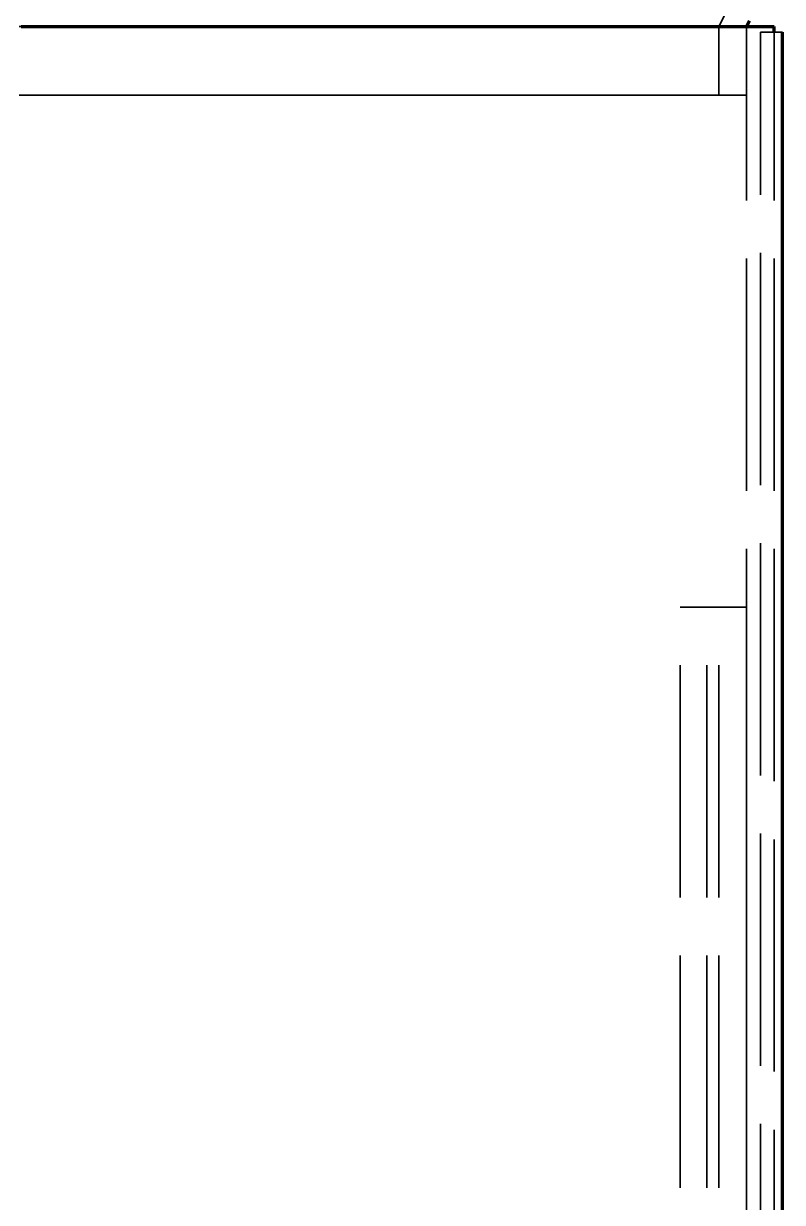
# Model space of a CAD drawing. Header units: millimetres. Extents: x 0 to 2382, y 0 to 420.
# Drawn here: x 295.98 to 309.05, y 277.25 to 297.55 of the extents above; entities that cross this region are included whole.
import ezdxf

# ---------------------------------------------------------------- set-up
doc = ezdxf.new("R2010")
doc.units = ezdxf.units.MM
doc.linetypes.add('IRAM-E-TRAZOS', pattern=[5, 4, -1])
doc.layers.add('01-VISIBLE', color=7, linetype='CONTINUOUS', lineweight=70)
doc.layers.add('02-OCULTA', color=4, linetype='IRAM-E-TRAZOS', lineweight=35)

msp = doc.modelspace()

# ---------------------------------------------------------------- linework, layer by layer
at = {"layer": '01-VISIBLE'}
for p, q in [((308.437, 297.5), (308.485, 297.595)), ((308.912, 297.4), (308.912, 297.5)), ((309.055, 251.158), (309.055, 297.4))]:
    msp.add_line(p, q, dxfattribs=at)
msp.add_lwpolyline([(295.941, 297.5), (295.991, 297.5), (296.041, 297.5), (296.091, 297.5), (296.141, 297.5), (296.192, 297.5), (296.242, 297.5), (296.292, 297.5), (296.342, 297.5), (296.392, 297.5), (296.442, 297.5), (296.492, 297.5), (296.542, 297.5), (296.592, 297.5), (296.642, 297.5), (296.692, 297.5), (296.742, 297.5), (296.793, 297.5), (296.843, 297.5), (296.893, 297.5), (296.943, 297.5), (296.993, 297.5), (297.043, 297.5), (297.093, 297.5), (297.143, 297.5), (297.193, 297.5), (297.243, 297.5), (297.293, 297.5), (297.343, 297.5), (297.394, 297.5), (297.444, 297.5), (297.494, 297.5), (297.544, 297.5), (297.594, 297.5), (297.644, 297.5), (297.694, 297.5), (297.744, 297.5), (297.794, 297.5), (297.844, 297.5), (297.894, 297.5), (297.944, 297.5), (297.995, 297.5), (298.045, 297.5), (298.095, 297.5), (298.145, 297.5), (298.195, 297.5), (298.245, 297.5), (298.295, 297.5), (298.345, 297.5), (298.395, 297.5), (298.445, 297.5), (298.495, 297.5), (298.545, 297.5), (298.596, 297.5), (298.646, 297.5), (298.696, 297.5), (298.746, 297.5), (298.796, 297.5), (298.846, 297.5), (298.896, 297.5), (298.946, 297.5), (298.996, 297.5), (299.046, 297.5), (299.096, 297.5), (299.146, 297.5), (299.197, 297.5), (299.247, 297.5), (299.297, 297.5), (299.347, 297.5), (299.397, 297.5), (299.447, 297.5), (299.497, 297.5), (299.547, 297.5), (299.597, 297.5), (299.647, 297.5), (299.697, 297.5), (299.747, 297.5), (299.797, 297.5), (299.848, 297.5), (299.898, 297.5), (299.948, 297.5), (299.998, 297.5), (300.048, 297.5), (300.098, 297.5), (300.148, 297.5), (300.198, 297.5), (300.248, 297.5), (300.298, 297.5), (300.348, 297.5), (300.398, 297.5), (300.449, 297.5), (300.499, 297.5), (300.549, 297.5), (300.599, 297.5), (300.649, 297.5), (300.699, 297.5), (300.749, 297.5), (300.799, 297.5), (300.849, 297.5), (300.899, 297.5), (300.949, 297.5), (300.999, 297.5), (301.05, 297.5), (301.1, 297.5), (301.15, 297.5), (301.2, 297.5), (301.25, 297.5), (301.3, 297.5), (301.35, 297.5), (301.4, 297.5), (301.45, 297.5), (301.5, 297.5), (301.55, 297.5), (301.6, 297.5), (301.651, 297.5), (301.701, 297.5), (301.751, 297.5), (301.801, 297.5), (301.851, 297.5), (301.901, 297.5), (301.951, 297.5), (302.001, 297.5), (302.051, 297.5), (302.101, 297.5), (302.151, 297.5), (302.201, 297.5), (302.252, 297.5), (302.302, 297.5), (302.352, 297.5), (302.402, 297.5), (302.452, 297.5), (302.502, 297.5), (302.552, 297.5), (302.602, 297.5), (302.652, 297.5), (302.702, 297.5), (302.752, 297.5), (302.802, 297.5), (302.853, 297.5), (302.903, 297.5), (302.953, 297.5), (303.003, 297.5), (303.053, 297.5), (303.103, 297.5), (303.153, 297.5), (303.203, 297.5), (303.253, 297.5), (303.303, 297.5), (303.353, 297.5), (303.403, 297.5), (303.454, 297.5), (303.504, 297.5), (303.554, 297.5), (303.604, 297.5), (303.654, 297.5), (303.704, 297.5), (303.754, 297.5), (303.804, 297.5), (303.854, 297.5), (303.904, 297.5), (303.954, 297.5), (304.004, 297.5), (304.055, 297.5), (304.105, 297.5), (304.155, 297.5), (304.205, 297.5), (304.255, 297.5), (304.305, 297.5), (304.355, 297.5), (304.405, 297.5), (304.455, 297.5), (304.505, 297.5), (304.555, 297.5), (304.605, 297.5), (304.655, 297.5), (304.706, 297.5), (304.756, 297.5), (304.806, 297.5), (304.856, 297.5), (304.906, 297.5), (304.956, 297.5), (305.006, 297.5), (305.056, 297.5), (305.106, 297.5), (305.156, 297.5), (305.206, 297.5), (305.256, 297.5), (305.307, 297.5), (305.357, 297.5), (305.407, 297.5), (305.457, 297.5), (305.507, 297.5), (305.557, 297.5), (305.607, 297.5), (305.657, 297.5), (305.707, 297.5), (305.757, 297.5), (305.807, 297.5), (305.857, 297.5), (305.908, 297.5), (305.958, 297.5), (306.008, 297.5), (306.058, 297.5), (306.108, 297.5), (306.158, 297.5), (306.208, 297.5), (306.258, 297.5), (306.308, 297.5), (306.358, 297.5), (306.408, 297.5), (306.458, 297.5), (306.509, 297.5), (306.559, 297.5), (306.609, 297.5), (306.659, 297.5), (306.709, 297.5), (306.759, 297.5), (306.809, 297.5), (306.859, 297.5), (306.909, 297.5), (306.959, 297.5), (307.009, 297.5), (307.059, 297.5), (307.11, 297.5), (307.16, 297.5), (307.21, 297.5), (307.26, 297.5), (307.31, 297.5), (307.36, 297.5), (307.41, 297.5), (307.46, 297.5), (307.51, 297.5), (307.56, 297.5), (307.61, 297.5), (307.66, 297.5), (307.711, 297.5), (307.761, 297.5), (307.811, 297.5), (307.861, 297.5), (307.911, 297.5), (307.961, 297.5), (308.011, 297.5), (308.061, 297.5), (308.111, 297.5), (308.161, 297.5), (308.211, 297.5), (308.261, 297.5), (308.312, 297.5), (308.362, 297.5), (308.412, 297.5), (308.462, 297.5), (308.512, 297.5), (308.562, 297.5), (308.612, 297.5), (308.662, 297.5), (308.712, 297.5), (308.762, 297.5), (308.812, 297.5), (308.862, 297.5), (308.912, 297.5)], dxfattribs=at)
at = {"layer": '02-OCULTA'}
for p, q in [((307.962, 297.5), (308.437, 298.45)), ((307.962, 297.5), (307.962, 296.312)), ((308.437, 229.5), (308.437, 297.5)), ((308.437, 296.312), (308.437, 297.5)), ((309.055, 297.4), (308.675, 297.4)), ((308.675, 229.6), (308.675, 297.4)), ((309.055, 297.4), (308.675, 297.4)), ((308.675, 229.6), (308.675, 297.4)), ((308.912, 229.5), (308.912, 297.4)), ((309.055, 229.6), (309.055, 297.4)), ((307.293, 287.5), (307.751, 287.5)), ((307.293, 287.5), (307.751, 287.5)), ((307.293, 267.5), (307.293, 287.5)), ((307.293, 267.5), (307.293, 287.5)), ((307.751, 267.5), (307.751, 287.5)), ((307.751, 267.5), (307.751, 287.5)), ((307.962, 267.5), (307.962, 287.5)), ((308.437, 267.5), (308.437, 287.5))]:
    msp.add_line(p, q, dxfattribs=at)
for points in [[(295.905, 297.5), (295.998, 297.5), (296.09, 297.5), (296.183, 297.5), (296.276, 297.5), (296.369, 297.5), (296.461, 297.5), (296.554, 297.5), (296.647, 297.5), (296.74, 297.5), (296.832, 297.5), (296.925, 297.5), (297.018, 297.5), (297.111, 297.5), (297.203, 297.5), (297.296, 297.5), (297.389, 297.5), (297.482, 297.5), (297.574, 297.5), (297.667, 297.5), (297.76, 297.5), (297.853, 297.5), (297.945, 297.5), (298.038, 297.5), (298.131, 297.5), (298.224, 297.5), (298.316, 297.5), (298.409, 297.5), (298.502, 297.5), (298.595, 297.5), (298.687, 297.5), (298.78, 297.5), (298.873, 297.5), (298.966, 297.5), (299.058, 297.5), (299.151, 297.5), (299.244, 297.5), (299.337, 297.5), (299.429, 297.5), (299.522, 297.5), (299.615, 297.5), (299.708, 297.5), (299.8, 297.5), (299.893, 297.5), (299.986, 297.5), (300.079, 297.5), (300.171, 297.5), (300.264, 297.5), (300.357, 297.5), (300.45, 297.5), (300.542, 297.5), (300.635, 297.5), (300.728, 297.5), (300.821, 297.5), (300.913, 297.5), (301.006, 297.5), (301.099, 297.5), (301.192, 297.5), (301.284, 297.5), (301.377, 297.5), (301.47, 297.5), (301.563, 297.5), (301.655, 297.5), (301.748, 297.5), (301.841, 297.5), (301.934, 297.5), (302.026, 297.5), (302.119, 297.5), (302.212, 297.5), (302.305, 297.5), (302.397, 297.5), (302.49, 297.5), (302.583, 297.5), (302.676, 297.5), (302.768, 297.5), (302.861, 297.5), (302.954, 297.5), (303.047, 297.5), (303.139, 297.5), (303.232, 297.5), (303.325, 297.5), (303.418, 297.5), (303.51, 297.5), (303.603, 297.5), (303.696, 297.5), (303.789, 297.5), (303.881, 297.5), (303.974, 297.5), (304.067, 297.5), (304.16, 297.5), (304.252, 297.5), (304.345, 297.5), (304.438, 297.5), (304.531, 297.5), (304.623, 297.5), (304.716, 297.5), (304.809, 297.5), (304.902, 297.5), (304.994, 297.5), (305.087, 297.5), (305.18, 297.5), (305.273, 297.5), (305.365, 297.5), (305.458, 297.5), (305.551, 297.5), (305.644, 297.5), (305.736, 297.5), (305.829, 297.5), (305.922, 297.5), (306.015, 297.5), (306.107, 297.5), (306.2, 297.5), (306.293, 297.5), (306.386, 297.5), (306.478, 297.5), (306.571, 297.5), (306.664, 297.5), (306.757, 297.5), (306.849, 297.5), (306.942, 297.5), (307.035, 297.5), (307.128, 297.5), (307.22, 297.5), (307.313, 297.5), (307.406, 297.5), (307.499, 297.5), (307.591, 297.5), (307.684, 297.5), (307.777, 297.5), (307.87, 297.5), (307.962, 297.5)], [(308.912, 297.5), (308.862, 297.5), (308.812, 297.5), (308.762, 297.5), (308.712, 297.5), (308.662, 297.5), (308.612, 297.5), (308.562, 297.5), (308.512, 297.5), (308.462, 297.5), (308.412, 297.5), (308.362, 297.5), (308.312, 297.5), (308.262, 297.5), (308.212, 297.5), (308.162, 297.5), (308.112, 297.5), (308.062, 297.5), (308.012, 297.5), (307.962, 297.5), (307.912, 297.5), (307.862, 297.5), (307.812, 297.5), (307.762, 297.5), (307.712, 297.5), (307.662, 297.5), (307.612, 297.5), (307.562, 297.5), (307.512, 297.5), (307.462, 297.5), (307.412, 297.5), (307.362, 297.5), (307.312, 297.5), (307.262, 297.5), (307.212, 297.5), (307.162, 297.5), (307.112, 297.5), (307.062, 297.5), (307.012, 297.5), (306.962, 297.5), (306.912, 297.5), (306.862, 297.5), (306.812, 297.5), (306.762, 297.5), (306.712, 297.5), (306.662, 297.5), (306.612, 297.5), (306.562, 297.5), (306.512, 297.5), (306.462, 297.5), (306.412, 297.5), (306.362, 297.5), (306.312, 297.5), (306.262, 297.5), (306.212, 297.5), (306.162, 297.5), (306.112, 297.5), (306.062, 297.5), (306.012, 297.5), (305.962, 297.5), (305.912, 297.5), (305.862, 297.5), (305.812, 297.5), (305.762, 297.5), (305.712, 297.5), (305.662, 297.5), (305.612, 297.5), (305.562, 297.5), (305.512, 297.5), (305.462, 297.5), (305.412, 297.5), (305.362, 297.5), (305.312, 297.5), (305.262, 297.5), (305.212, 297.5), (305.162, 297.5), (305.112, 297.5), (305.062, 297.5), (305.012, 297.5), (304.962, 297.5), (304.912, 297.5), (304.862, 297.5), (304.812, 297.5), (304.762, 297.5), (304.712, 297.5), (304.662, 297.5), (304.612, 297.5), (304.562, 297.5), (304.512, 297.5), (304.462, 297.5), (304.412, 297.5), (304.362, 297.5), (304.312, 297.5), (304.262, 297.5), (304.212, 297.5), (304.162, 297.5), (304.112, 297.5), (304.062, 297.5), (304.012, 297.5), (303.962, 297.5), (303.912, 297.5), (303.862, 297.5), (303.812, 297.5), (303.762, 297.5), (303.712, 297.5), (303.662, 297.5), (303.612, 297.5), (303.562, 297.5), (303.512, 297.5), (303.462, 297.5), (303.412, 297.5), (303.362, 297.5), (303.312, 297.5), (303.262, 297.5), (303.212, 297.5), (303.162, 297.5), (303.112, 297.5), (303.062, 297.5), (303.012, 297.5), (302.962, 297.5), (302.912, 297.5), (302.862, 297.5), (302.812, 297.5), (302.762, 297.5), (302.712, 297.5), (302.662, 297.5), (302.612, 297.5), (302.562, 297.5), (302.512, 297.5), (302.462, 297.5), (302.412, 297.5), (302.362, 297.5), (302.312, 297.5), (302.262, 297.5), (302.212, 297.5), (302.162, 297.5), (302.112, 297.5), (302.062, 297.5), (302.012, 297.5), (301.962, 297.5), (301.912, 297.5), (301.862, 297.5), (301.812, 297.5), (301.762, 297.5), (301.712, 297.5), (301.662, 297.5), (301.612, 297.5), (301.562, 297.5), (301.512, 297.5), (301.462, 297.5), (301.412, 297.5), (301.362, 297.5), (301.312, 297.5), (301.262, 297.5), (301.212, 297.5), (301.162, 297.5), (301.112, 297.5), (301.062, 297.5), (301.012, 297.5), (300.962, 297.5), (300.912, 297.5), (300.862, 297.5), (300.812, 297.5), (300.762, 297.5), (300.712, 297.5), (300.662, 297.5), (300.612, 297.5), (300.562, 297.5), (300.512, 297.5), (300.462, 297.5), (300.412, 297.5), (300.362, 297.5), (300.312, 297.5), (300.262, 297.5), (300.212, 297.5), (300.162, 297.5), (300.112, 297.5), (300.062, 297.5), (300.012, 297.5), (299.962, 297.5), (299.912, 297.5), (299.862, 297.5), (299.812, 297.5), (299.762, 297.5), (299.712, 297.5), (299.662, 297.5), (299.612, 297.5), (299.562, 297.5), (299.512, 297.5), (299.462, 297.5), (299.412, 297.5), (299.362, 297.5), (299.312, 297.5), (299.262, 297.5), (299.212, 297.5), (299.162, 297.5), (299.112, 297.5), (299.062, 297.5), (299.012, 297.5), (298.962, 297.5), (298.912, 297.5), (298.862, 297.5), (298.812, 297.5), (298.762, 297.5), (298.712, 297.5), (298.662, 297.5), (298.612, 297.5), (298.562, 297.5), (298.512, 297.5), (298.462, 297.5), (298.412, 297.5), (298.362, 297.5), (298.312, 297.5), (298.262, 297.5), (298.212, 297.5), (298.162, 297.5), (298.112, 297.5), (298.062, 297.5), (298.012, 297.5), (297.962, 297.5), (297.912, 297.5), (297.862, 297.5), (297.812, 297.5), (297.762, 297.5), (297.712, 297.5), (297.662, 297.5), (297.612, 297.5), (297.562, 297.5), (297.512, 297.5), (297.462, 297.5), (297.412, 297.5), (297.362, 297.5), (297.312, 297.5), (297.262, 297.5), (297.212, 297.5), (297.162, 297.5), (297.112, 297.5), (297.062, 297.5), (297.012, 297.5), (296.962, 297.5), (296.912, 297.5), (296.862, 297.5), (296.812, 297.5), (296.762, 297.5), (296.712, 297.5), (296.662, 297.5), (296.612, 297.5), (296.562, 297.5), (296.512, 297.5), (296.462, 297.5), (296.412, 297.5), (296.362, 297.5), (296.312, 297.5), (296.262, 297.5), (296.212, 297.5), (296.162, 297.5), (296.112, 297.5), (296.062, 297.5), (296.012, 297.5), (295.962, 297.5)], [(307.962, 297.5), (307.912, 297.5), (307.862, 297.5), (307.812, 297.5), (307.762, 297.5), (307.712, 297.5), (307.662, 297.5), (307.612, 297.5), (307.562, 297.5), (307.512, 297.5), (307.462, 297.5), (307.412, 297.5), (307.362, 297.5), (307.312, 297.5), (307.262, 297.5), (307.212, 297.5), (307.162, 297.5), (307.112, 297.5), (307.062, 297.5), (307.012, 297.5), (306.962, 297.5), (306.912, 297.5), (306.862, 297.5), (306.812, 297.5), (306.762, 297.5), (306.712, 297.5), (306.662, 297.5), (306.612, 297.5), (306.562, 297.5), (306.512, 297.5), (306.462, 297.5), (306.412, 297.5), (306.362, 297.5), (306.312, 297.5), (306.262, 297.5), (306.212, 297.5), (306.162, 297.5), (306.112, 297.5), (306.062, 297.5), (306.012, 297.5), (305.962, 297.5), (305.912, 297.5), (305.862, 297.5), (305.812, 297.5), (305.762, 297.5), (305.712, 297.5), (305.662, 297.5), (305.612, 297.5), (305.562, 297.5), (305.512, 297.5), (305.462, 297.5), (305.412, 297.5), (305.362, 297.5), (305.312, 297.5), (305.262, 297.5), (305.212, 297.5), (305.162, 297.5), (305.112, 297.5), (305.062, 297.5), (305.012, 297.5), (304.962, 297.5), (304.912, 297.5), (304.862, 297.5), (304.812, 297.5), (304.762, 297.5), (304.712, 297.5), (304.662, 297.5), (304.612, 297.5), (304.562, 297.5), (304.512, 297.5), (304.462, 297.5), (304.412, 297.5), (304.362, 297.5), (304.312, 297.5), (304.262, 297.5), (304.212, 297.5), (304.162, 297.5), (304.112, 297.5), (304.062, 297.5), (304.012, 297.5), (303.962, 297.5), (303.912, 297.5), (303.862, 297.5), (303.812, 297.5), (303.762, 297.5), (303.712, 297.5), (303.662, 297.5), (303.612, 297.5), (303.562, 297.5), (303.512, 297.5), (303.462, 297.5), (303.412, 297.5), (303.362, 297.5), (303.312, 297.5), (303.262, 297.5), (303.212, 297.5), (303.162, 297.5), (303.112, 297.5), (303.062, 297.5), (303.012, 297.5), (302.962, 297.5), (302.912, 297.5), (302.862, 297.5), (302.812, 297.5), (302.762, 297.5), (302.712, 297.5), (302.662, 297.5), (302.612, 297.5), (302.562, 297.5), (302.512, 297.5), (302.462, 297.5), (302.412, 297.5), (302.362, 297.5), (302.312, 297.5), (302.262, 297.5), (302.212, 297.5), (302.162, 297.5), (302.112, 297.5), (302.062, 297.5), (302.012, 297.5), (301.962, 297.5), (301.912, 297.5), (301.862, 297.5), (301.812, 297.5), (301.762, 297.5), (301.712, 297.5), (301.662, 297.5), (301.612, 297.5), (301.562, 297.5), (301.512, 297.5), (301.462, 297.5), (301.412, 297.5), (301.362, 297.5), (301.312, 297.5), (301.262, 297.5), (301.212, 297.5), (301.162, 297.5), (301.112, 297.5), (301.062, 297.5), (301.012, 297.5), (300.962, 297.5), (300.912, 297.5), (300.862, 297.5), (300.812, 297.5), (300.762, 297.5), (300.712, 297.5), (300.662, 297.5), (300.612, 297.5), (300.562, 297.5), (300.512, 297.5), (300.462, 297.5), (300.412, 297.5), (300.362, 297.5), (300.312, 297.5), (300.262, 297.5), (300.212, 297.5), (300.162, 297.5), (300.112, 297.5), (300.062, 297.5), (300.012, 297.5), (299.962, 297.5), (299.912, 297.5), (299.862, 297.5), (299.812, 297.5), (299.762, 297.5), (299.712, 297.5), (299.662, 297.5), (299.612, 297.5), (299.562, 297.5), (299.512, 297.5), (299.462, 297.5), (299.412, 297.5), (299.362, 297.5), (299.312, 297.5), (299.262, 297.5), (299.212, 297.5), (299.162, 297.5), (299.112, 297.5), (299.062, 297.5), (299.012, 297.5), (298.962, 297.5), (298.912, 297.5), (298.862, 297.5), (298.812, 297.5), (298.762, 297.5), (298.712, 297.5), (298.662, 297.5), (298.612, 297.5), (298.562, 297.5), (298.512, 297.5), (298.462, 297.5), (298.412, 297.5), (298.362, 297.5), (298.312, 297.5), (298.262, 297.5), (298.212, 297.5), (298.162, 297.5), (298.112, 297.5), (298.062, 297.5), (298.012, 297.5), (297.962, 297.5), (297.912, 297.5), (297.862, 297.5), (297.812, 297.5), (297.762, 297.5), (297.712, 297.5), (297.662, 297.5), (297.612, 297.5), (297.562, 297.5), (297.512, 297.5), (297.462, 297.5), (297.412, 297.5), (297.362, 297.5), (297.312, 297.5), (297.262, 297.5), (297.212, 297.5), (297.162, 297.5), (297.112, 297.5), (297.062, 297.5), (297.012, 297.5), (296.962, 297.5), (296.912, 297.5), (296.862, 297.5), (296.812, 297.5), (296.762, 297.5), (296.712, 297.5), (296.662, 297.5), (296.612, 297.5), (296.562, 297.5), (296.512, 297.5), (296.462, 297.5), (296.412, 297.5), (296.362, 297.5), (296.312, 297.5), (296.262, 297.5), (296.212, 297.5), (296.162, 297.5), (296.112, 297.5), (296.062, 297.5), (296.012, 297.5), (295.962, 297.5)], [(308.437, 297.5), (308.387, 297.5), (308.337, 297.5), (308.287, 297.5), (308.237, 297.5), (308.187, 297.5), (308.137, 297.5), (308.087, 297.5), (308.037, 297.5), (307.987, 297.5), (307.937, 297.5), (307.887, 297.5), (307.837, 297.5), (307.787, 297.5), (307.737, 297.5), (307.687, 297.5), (307.636, 297.5), (307.586, 297.5), (307.536, 297.5), (307.486, 297.5), (307.436, 297.5), (307.386, 297.5), (307.336, 297.5), (307.286, 297.5), (307.236, 297.5), (307.186, 297.5), (307.136, 297.5), (307.086, 297.5), (307.036, 297.5), (306.986, 297.5), (306.936, 297.5), (306.885, 297.5), (306.835, 297.5), (306.785, 297.5), (306.735, 297.5), (306.685, 297.5), (306.635, 297.5), (306.585, 297.5), (306.535, 297.5), (306.485, 297.5), (306.435, 297.5), (306.385, 297.5), (306.335, 297.5), (306.285, 297.5), (306.235, 297.5), (306.185, 297.5), (306.134, 297.5), (306.084, 297.5), (306.034, 297.5), (305.984, 297.5), (305.934, 297.5), (305.884, 297.5), (305.834, 297.5), (305.784, 297.5), (305.734, 297.5), (305.684, 297.5), (305.634, 297.5), (305.584, 297.5), (305.534, 297.5), (305.484, 297.5), (305.434, 297.5), (305.383, 297.5), (305.333, 297.5), (305.283, 297.5), (305.233, 297.5), (305.183, 297.5), (305.133, 297.5), (305.083, 297.5), (305.033, 297.5), (304.983, 297.5), (304.933, 297.5), (304.883, 297.5), (304.833, 297.5), (304.783, 297.5), (304.733, 297.5), (304.683, 297.5), (304.632, 297.5), (304.582, 297.5), (304.532, 297.5), (304.482, 297.5), (304.432, 297.5), (304.382, 297.5), (304.332, 297.5), (304.282, 297.5), (304.232, 297.5), (304.182, 297.5), (304.132, 297.5), (304.082, 297.5), (304.032, 297.5), (303.982, 297.5), (303.932, 297.5), (303.882, 297.5), (303.831, 297.5), (303.781, 297.5), (303.731, 297.5), (303.681, 297.5), (303.631, 297.5), (303.581, 297.5), (303.531, 297.5), (303.481, 297.5), (303.431, 297.5), (303.381, 297.5), (303.331, 297.5), (303.281, 297.5), (303.231, 297.5), (303.181, 297.5), (303.131, 297.5), (303.08, 297.5), (303.03, 297.5), (302.98, 297.5), (302.93, 297.5), (302.88, 297.5), (302.83, 297.5), (302.78, 297.5), (302.73, 297.5), (302.68, 297.5), (302.63, 297.5), (302.58, 297.5), (302.53, 297.5), (302.48, 297.5), (302.43, 297.5), (302.38, 297.5), (302.329, 297.5), (302.279, 297.5), (302.229, 297.5), (302.179, 297.5), (302.129, 297.5), (302.079, 297.5), (302.029, 297.5), (301.979, 297.5), (301.929, 297.5), (301.879, 297.5), (301.829, 297.5), (301.779, 297.5), (301.729, 297.5), (301.679, 297.5), (301.629, 297.5), (301.578, 297.5), (301.528, 297.5), (301.478, 297.5), (301.428, 297.5), (301.378, 297.5), (301.328, 297.5), (301.278, 297.5), (301.228, 297.5), (301.178, 297.5), (301.128, 297.5), (301.078, 297.5), (301.028, 297.5), (300.978, 297.5), (300.928, 297.5), (300.878, 297.5), (300.827, 297.5), (300.777, 297.5), (300.727, 297.5), (300.677, 297.5), (300.627, 297.5), (300.577, 297.5), (300.527, 297.5), (300.477, 297.5), (300.427, 297.5), (300.377, 297.5), (300.327, 297.5), (300.277, 297.5), (300.227, 297.5), (300.177, 297.5), (300.127, 297.5), (300.077, 297.5), (300.026, 297.5), (299.976, 297.5), (299.926, 297.5), (299.876, 297.5), (299.826, 297.5), (299.776, 297.5), (299.726, 297.5), (299.676, 297.5), (299.626, 297.5), (299.576, 297.5), (299.526, 297.5), (299.476, 297.5), (299.426, 297.5), (299.376, 297.5), (299.326, 297.5), (299.275, 297.5), (299.225, 297.5), (299.175, 297.5), (299.125, 297.5), (299.075, 297.5), (299.025, 297.5), (298.975, 297.5), (298.925, 297.5), (298.875, 297.5), (298.825, 297.5), (298.775, 297.5), (298.725, 297.5), (298.675, 297.5), (298.625, 297.5), (298.575, 297.5), (298.524, 297.5), (298.474, 297.5), (298.424, 297.5), (298.374, 297.5), (298.324, 297.5), (298.274, 297.5), (298.224, 297.5), (298.174, 297.5), (298.124, 297.5), (298.074, 297.5), (298.024, 297.5), (297.974, 297.5), (297.924, 297.5), (297.874, 297.5), (297.824, 297.5), (297.773, 297.5), (297.723, 297.5), (297.673, 297.5), (297.623, 297.5), (297.573, 297.5), (297.523, 297.5), (297.473, 297.5), (297.423, 297.5), (297.373, 297.5), (297.323, 297.5), (297.273, 297.5), (297.223, 297.5), (297.173, 297.5), (297.123, 297.5), (297.073, 297.5), (297.022, 297.5), (296.972, 297.5), (296.922, 297.5), (296.872, 297.5), (296.822, 297.5), (296.772, 297.5), (296.722, 297.5), (296.672, 297.5), (296.622, 297.5), (296.572, 297.5), (296.522, 297.5), (296.472, 297.5), (296.422, 297.5), (296.372, 297.5), (296.322, 297.5), (296.272, 297.5), (296.221, 297.5), (296.171, 297.5), (296.121, 297.5), (296.071, 297.5), (296.021, 297.5), (295.971, 297.5)], [(308.437, 297.5), (308.387, 297.5), (308.337, 297.5), (308.287, 297.5), (308.237, 297.5), (308.187, 297.5), (308.137, 297.5), (308.087, 297.5), (308.037, 297.5), (307.987, 297.5), (307.937, 297.5), (307.887, 297.5), (307.837, 297.5), (307.787, 297.5), (307.737, 297.5), (307.687, 297.5), (307.636, 297.5), (307.586, 297.5), (307.536, 297.5), (307.486, 297.5), (307.436, 297.5), (307.386, 297.5), (307.336, 297.5), (307.286, 297.5), (307.236, 297.5), (307.186, 297.5), (307.136, 297.5), (307.086, 297.5), (307.036, 297.5), (306.986, 297.5), (306.936, 297.5), (306.885, 297.5), (306.835, 297.5), (306.785, 297.5), (306.735, 297.5), (306.685, 297.5), (306.635, 297.5), (306.585, 297.5), (306.535, 297.5), (306.485, 297.5), (306.435, 297.5), (306.385, 297.5), (306.335, 297.5), (306.285, 297.5), (306.235, 297.5), (306.185, 297.5), (306.134, 297.5), (306.084, 297.5), (306.034, 297.5), (305.984, 297.5), (305.934, 297.5), (305.884, 297.5), (305.834, 297.5), (305.784, 297.5), (305.734, 297.5), (305.684, 297.5), (305.634, 297.5), (305.584, 297.5), (305.534, 297.5), (305.484, 297.5), (305.434, 297.5), (305.383, 297.5), (305.333, 297.5), (305.283, 297.5), (305.233, 297.5), (305.183, 297.5), (305.133, 297.5), (305.083, 297.5), (305.033, 297.5), (304.983, 297.5), (304.933, 297.5), (304.883, 297.5), (304.833, 297.5), (304.783, 297.5), (304.733, 297.5), (304.683, 297.5), (304.632, 297.5), (304.582, 297.5), (304.532, 297.5), (304.482, 297.5), (304.432, 297.5), (304.382, 297.5), (304.332, 297.5), (304.282, 297.5), (304.232, 297.5), (304.182, 297.5), (304.132, 297.5), (304.082, 297.5), (304.032, 297.5), (303.982, 297.5), (303.932, 297.5), (303.882, 297.5), (303.831, 297.5), (303.781, 297.5), (303.731, 297.5), (303.681, 297.5), (303.631, 297.5), (303.581, 297.5), (303.531, 297.5), (303.481, 297.5), (303.431, 297.5), (303.381, 297.5), (303.331, 297.5), (303.281, 297.5), (303.231, 297.5), (303.181, 297.5), (303.131, 297.5), (303.08, 297.5), (303.03, 297.5), (302.98, 297.5), (302.93, 297.5), (302.88, 297.5), (302.83, 297.5), (302.78, 297.5), (302.73, 297.5), (302.68, 297.5), (302.63, 297.5), (302.58, 297.5), (302.53, 297.5), (302.48, 297.5), (302.43, 297.5), (302.38, 297.5), (302.329, 297.5), (302.279, 297.5), (302.229, 297.5), (302.179, 297.5), (302.129, 297.5), (302.079, 297.5), (302.029, 297.5), (301.979, 297.5), (301.929, 297.5), (301.879, 297.5), (301.829, 297.5), (301.779, 297.5), (301.729, 297.5), (301.679, 297.5), (301.629, 297.5), (301.578, 297.5), (301.528, 297.5), (301.478, 297.5), (301.428, 297.5), (301.378, 297.5), (301.328, 297.5), (301.278, 297.5), (301.228, 297.5), (301.178, 297.5), (301.128, 297.5), (301.078, 297.5), (301.028, 297.5), (300.978, 297.5), (300.928, 297.5), (300.878, 297.5), (300.827, 297.5), (300.777, 297.5), (300.727, 297.5), (300.677, 297.5), (300.627, 297.5), (300.577, 297.5), (300.527, 297.5), (300.477, 297.5), (300.427, 297.5), (300.377, 297.5), (300.327, 297.5), (300.277, 297.5), (300.227, 297.5), (300.177, 297.5), (300.127, 297.5), (300.077, 297.5), (300.026, 297.5), (299.976, 297.5), (299.926, 297.5), (299.876, 297.5), (299.826, 297.5), (299.776, 297.5), (299.726, 297.5), (299.676, 297.5), (299.626, 297.5), (299.576, 297.5), (299.526, 297.5), (299.476, 297.5), (299.426, 297.5), (299.376, 297.5), (299.326, 297.5), (299.275, 297.5), (299.225, 297.5), (299.175, 297.5), (299.125, 297.5), (299.075, 297.5), (299.025, 297.5), (298.975, 297.5), (298.925, 297.5), (298.875, 297.5), (298.825, 297.5), (298.775, 297.5), (298.725, 297.5), (298.675, 297.5), (298.625, 297.5), (298.575, 297.5), (298.524, 297.5), (298.474, 297.5), (298.424, 297.5), (298.374, 297.5), (298.324, 297.5), (298.274, 297.5), (298.224, 297.5), (298.174, 297.5), (298.124, 297.5), (298.074, 297.5), (298.024, 297.5), (297.974, 297.5), (297.924, 297.5), (297.874, 297.5), (297.824, 297.5), (297.773, 297.5), (297.723, 297.5), (297.673, 297.5), (297.623, 297.5), (297.573, 297.5), (297.523, 297.5), (297.473, 297.5), (297.423, 297.5), (297.373, 297.5), (297.323, 297.5), (297.273, 297.5), (297.223, 297.5), (297.173, 297.5), (297.123, 297.5), (297.073, 297.5), (297.022, 297.5), (296.972, 297.5), (296.922, 297.5), (296.872, 297.5), (296.822, 297.5), (296.772, 297.5), (296.722, 297.5), (296.672, 297.5), (296.622, 297.5), (296.572, 297.5), (296.522, 297.5), (296.472, 297.5), (296.422, 297.5), (296.372, 297.5), (296.322, 297.5), (296.272, 297.5), (296.221, 297.5), (296.171, 297.5), (296.121, 297.5), (296.071, 297.5), (296.021, 297.5), (295.971, 297.5)], [(295.976, 297.5), (296.071, 297.5), (296.166, 297.5), (296.261, 297.5), (296.357, 297.5), (296.452, 297.5), (296.547, 297.5), (296.642, 297.5), (296.737, 297.5), (296.832, 297.5), (296.927, 297.5), (297.022, 297.5), (297.118, 297.5), (297.213, 297.5), (297.308, 297.5), (297.403, 297.5), (297.498, 297.5), (297.593, 297.5), (297.688, 297.5), (297.783, 297.5), (297.879, 297.5), (297.974, 297.5), (298.069, 297.5), (298.164, 297.5), (298.259, 297.5), (298.354, 297.5), (298.449, 297.5), (298.544, 297.5), (298.64, 297.5), (298.735, 297.5), (298.83, 297.5), (298.925, 297.5), (299.02, 297.5), (299.115, 297.5), (299.21, 297.5), (299.305, 297.5), (299.401, 297.5), (299.496, 297.5), (299.591, 297.5), (299.686, 297.5), (299.781, 297.5), (299.876, 297.5), (299.971, 297.5), (300.066, 297.5), (300.162, 297.5), (300.257, 297.5), (300.352, 297.5), (300.447, 297.5), (300.542, 297.5), (300.637, 297.5), (300.732, 297.5), (300.827, 297.5), (300.923, 297.5), (301.018, 297.5), (301.113, 297.5), (301.208, 297.5), (301.303, 297.5), (301.398, 297.5), (301.493, 297.5), (301.588, 297.5), (301.684, 297.5), (301.779, 297.5), (301.874, 297.5), (301.969, 297.5), (302.064, 297.5), (302.159, 297.5), (302.254, 297.5), (302.349, 297.5), (302.445, 297.5), (302.54, 297.5), (302.635, 297.5), (302.73, 297.5), (302.825, 297.5), (302.92, 297.5), (303.015, 297.5), (303.11, 297.5), (303.206, 297.5), (303.301, 297.5), (303.396, 297.5), (303.491, 297.5), (303.586, 297.5), (303.681, 297.5), (303.776, 297.5), (303.871, 297.5), (303.967, 297.5), (304.062, 297.5), (304.157, 297.5), (304.252, 297.5), (304.347, 297.5), (304.442, 297.5), (304.537, 297.5), (304.632, 297.5), (304.728, 297.5), (304.823, 297.5), (304.918, 297.5), (305.013, 297.5), (305.108, 297.5), (305.203, 297.5), (305.298, 297.5), (305.393, 297.5), (305.489, 297.5), (305.584, 297.5), (305.679, 297.5), (305.774, 297.5), (305.869, 297.5), (305.964, 297.5), (306.059, 297.5), (306.154, 297.5), (306.25, 297.5), (306.345, 297.5), (306.44, 297.5), (306.535, 297.5), (306.63, 297.5), (306.725, 297.5), (306.82, 297.5), (306.915, 297.5), (307.011, 297.5), (307.106, 297.5), (307.201, 297.5), (307.296, 297.5), (307.391, 297.5), (307.486, 297.5), (307.581, 297.5), (307.676, 297.5), (307.772, 297.5), (307.867, 297.5), (307.962, 297.5), (308.057, 297.5), (308.152, 297.5), (308.247, 297.5), (308.342, 297.5), (308.437, 297.5)], [(295.976, 297.5), (296.071, 297.5), (296.166, 297.5), (296.261, 297.5), (296.357, 297.5), (296.452, 297.5), (296.547, 297.5), (296.642, 297.5), (296.737, 297.5), (296.832, 297.5), (296.927, 297.5), (297.022, 297.5), (297.118, 297.5), (297.213, 297.5), (297.308, 297.5), (297.403, 297.5), (297.498, 297.5), (297.593, 297.5), (297.688, 297.5), (297.783, 297.5), (297.879, 297.5), (297.974, 297.5), (298.069, 297.5), (298.164, 297.5), (298.259, 297.5), (298.354, 297.5), (298.449, 297.5), (298.544, 297.5), (298.64, 297.5), (298.735, 297.5), (298.83, 297.5), (298.925, 297.5), (299.02, 297.5), (299.115, 297.5), (299.21, 297.5), (299.305, 297.5), (299.401, 297.5), (299.496, 297.5), (299.591, 297.5), (299.686, 297.5), (299.781, 297.5), (299.876, 297.5), (299.971, 297.5), (300.066, 297.5), (300.162, 297.5), (300.257, 297.5), (300.352, 297.5), (300.447, 297.5), (300.542, 297.5), (300.637, 297.5), (300.732, 297.5), (300.827, 297.5), (300.923, 297.5), (301.018, 297.5), (301.113, 297.5), (301.208, 297.5), (301.303, 297.5), (301.398, 297.5), (301.493, 297.5), (301.588, 297.5), (301.684, 297.5), (301.779, 297.5), (301.874, 297.5), (301.969, 297.5), (302.064, 297.5), (302.159, 297.5), (302.254, 297.5), (302.349, 297.5), (302.445, 297.5), (302.54, 297.5), (302.635, 297.5), (302.73, 297.5), (302.825, 297.5), (302.92, 297.5), (303.015, 297.5), (303.11, 297.5), (303.206, 297.5), (303.301, 297.5), (303.396, 297.5), (303.491, 297.5), (303.586, 297.5), (303.681, 297.5), (303.776, 297.5), (303.871, 297.5), (303.967, 297.5), (304.062, 297.5), (304.157, 297.5), (304.252, 297.5), (304.347, 297.5), (304.442, 297.5), (304.537, 297.5), (304.632, 297.5), (304.728, 297.5), (304.823, 297.5), (304.918, 297.5), (305.013, 297.5), (305.108, 297.5), (305.203, 297.5), (305.298, 297.5), (305.393, 297.5), (305.489, 297.5), (305.584, 297.5), (305.679, 297.5), (305.774, 297.5), (305.869, 297.5), (305.964, 297.5), (306.059, 297.5), (306.154, 297.5), (306.25, 297.5), (306.345, 297.5), (306.44, 297.5), (306.535, 297.5), (306.63, 297.5), (306.725, 297.5), (306.82, 297.5), (306.915, 297.5), (307.011, 297.5), (307.106, 297.5), (307.201, 297.5), (307.296, 297.5), (307.391, 297.5), (307.486, 297.5), (307.581, 297.5), (307.676, 297.5), (307.772, 297.5), (307.867, 297.5), (307.962, 297.5), (308.057, 297.5), (308.152, 297.5), (308.247, 297.5), (308.342, 297.5), (308.437, 297.5)], [(295.905, 296.312), (295.998, 296.312), (296.09, 296.312), (296.183, 296.312), (296.276, 296.312), (296.369, 296.312), (296.461, 296.312), (296.554, 296.312), (296.647, 296.312), (296.74, 296.312), (296.832, 296.312), (296.925, 296.312), (297.018, 296.312), (297.111, 296.312), (297.203, 296.312), (297.296, 296.312), (297.389, 296.312), (297.482, 296.312), (297.574, 296.312), (297.667, 296.312), (297.76, 296.312), (297.853, 296.312), (297.945, 296.312), (298.038, 296.312), (298.131, 296.312), (298.224, 296.312), (298.316, 296.312), (298.409, 296.312), (298.502, 296.312), (298.595, 296.312), (298.687, 296.312), (298.78, 296.312), (298.873, 296.312), (298.966, 296.312), (299.058, 296.312), (299.151, 296.312), (299.244, 296.312), (299.337, 296.312), (299.429, 296.312), (299.522, 296.312), (299.615, 296.312), (299.708, 296.312), (299.8, 296.312), (299.893, 296.312), (299.986, 296.312), (300.079, 296.312), (300.171, 296.312), (300.264, 296.312), (300.357, 296.312), (300.45, 296.312), (300.542, 296.312), (300.635, 296.312), (300.728, 296.312), (300.821, 296.312), (300.913, 296.312), (301.006, 296.312), (301.099, 296.312), (301.192, 296.312), (301.284, 296.312), (301.377, 296.312), (301.47, 296.312), (301.563, 296.312), (301.655, 296.312), (301.748, 296.312), (301.841, 296.312), (301.934, 296.312), (302.026, 296.312), (302.119, 296.312), (302.212, 296.312), (302.305, 296.312), (302.397, 296.312), (302.49, 296.312), (302.583, 296.312), (302.676, 296.312), (302.768, 296.312), (302.861, 296.312), (302.954, 296.312), (303.047, 296.312), (303.139, 296.312), (303.232, 296.312), (303.325, 296.312), (303.418, 296.312), (303.51, 296.312), (303.603, 296.312), (303.696, 296.312), (303.789, 296.312), (303.881, 296.312), (303.974, 296.312), (304.067, 296.312), (304.16, 296.312), (304.252, 296.312), (304.345, 296.312), (304.438, 296.312), (304.531, 296.312), (304.623, 296.312), (304.716, 296.312), (304.809, 296.312), (304.902, 296.312), (304.994, 296.312), (305.087, 296.312), (305.18, 296.312), (305.273, 296.312), (305.365, 296.312), (305.458, 296.312), (305.551, 296.312), (305.644, 296.312), (305.736, 296.312), (305.829, 296.312), (305.922, 296.312), (306.015, 296.312), (306.107, 296.312), (306.2, 296.312), (306.293, 296.312), (306.386, 296.312), (306.478, 296.312), (306.571, 296.312), (306.664, 296.312), (306.757, 296.312), (306.849, 296.312), (306.942, 296.312), (307.035, 296.312), (307.128, 296.312), (307.22, 296.312), (307.313, 296.312), (307.406, 296.312), (307.499, 296.312), (307.591, 296.312), (307.684, 296.312), (307.777, 296.312), (307.87, 296.312), (307.962, 296.312)], [(307.962, 296.312), (307.912, 296.312), (307.862, 296.312), (307.812, 296.312), (307.762, 296.312), (307.712, 296.312), (307.662, 296.312), (307.612, 296.312), (307.562, 296.312), (307.512, 296.312), (307.462, 296.312), (307.412, 296.312), (307.362, 296.312), (307.312, 296.312), (307.262, 296.312), (307.212, 296.312), (307.162, 296.312), (307.112, 296.312), (307.062, 296.312), (307.012, 296.312), (306.962, 296.312), (306.912, 296.312), (306.862, 296.312), (306.812, 296.312), (306.762, 296.312), (306.712, 296.312), (306.662, 296.312), (306.612, 296.312), (306.562, 296.312), (306.512, 296.312), (306.462, 296.312), (306.412, 296.312), (306.362, 296.312), (306.312, 296.312), (306.262, 296.312), (306.212, 296.312), (306.162, 296.312), (306.112, 296.312), (306.062, 296.312), (306.012, 296.312), (305.962, 296.312), (305.912, 296.312), (305.862, 296.312), (305.812, 296.312), (305.762, 296.312), (305.712, 296.312), (305.662, 296.312), (305.612, 296.312), (305.562, 296.312), (305.512, 296.312), (305.462, 296.312), (305.412, 296.312), (305.362, 296.312), (305.312, 296.312), (305.262, 296.312), (305.212, 296.312), (305.162, 296.312), (305.112, 296.312), (305.062, 296.312), (305.012, 296.312), (304.962, 296.312), (304.912, 296.312), (304.862, 296.312), (304.812, 296.312), (304.762, 296.312), (304.712, 296.312), (304.662, 296.312), (304.612, 296.312), (304.562, 296.312), (304.512, 296.312), (304.462, 296.312), (304.412, 296.312), (304.362, 296.312), (304.312, 296.312), (304.262, 296.312), (304.212, 296.312), (304.162, 296.312), (304.112, 296.312), (304.062, 296.312), (304.012, 296.312), (303.962, 296.312), (303.912, 296.312), (303.862, 296.312), (303.812, 296.312), (303.762, 296.312), (303.712, 296.312), (303.662, 296.312), (303.612, 296.312), (303.562, 296.312), (303.512, 296.312), (303.462, 296.312), (303.412, 296.312), (303.362, 296.312), (303.312, 296.312), (303.262, 296.312), (303.212, 296.312), (303.162, 296.312), (303.112, 296.312), (303.062, 296.312), (303.012, 296.312), (302.962, 296.312), (302.912, 296.312), (302.862, 296.312), (302.812, 296.312), (302.762, 296.312), (302.712, 296.312), (302.662, 296.312), (302.612, 296.312), (302.562, 296.312), (302.512, 296.312), (302.462, 296.312), (302.412, 296.312), (302.362, 296.312), (302.312, 296.312), (302.262, 296.312), (302.212, 296.312), (302.162, 296.312), (302.112, 296.312), (302.062, 296.312), (302.012, 296.312), (301.962, 296.312), (301.912, 296.312), (301.862, 296.312), (301.812, 296.312), (301.762, 296.312), (301.712, 296.312), (301.662, 296.312), (301.612, 296.312), (301.562, 296.312), (301.512, 296.312), (301.462, 296.312), (301.412, 296.312), (301.362, 296.312), (301.312, 296.312), (301.262, 296.312), (301.212, 296.312), (301.162, 296.312), (301.112, 296.312), (301.062, 296.312), (301.012, 296.312), (300.962, 296.312), (300.912, 296.312), (300.862, 296.312), (300.812, 296.312), (300.762, 296.312), (300.712, 296.312), (300.662, 296.312), (300.612, 296.312), (300.562, 296.312), (300.512, 296.312), (300.462, 296.312), (300.412, 296.312), (300.362, 296.312), (300.312, 296.312), (300.262, 296.312), (300.212, 296.312), (300.162, 296.312), (300.112, 296.312), (300.062, 296.312), (300.012, 296.312), (299.962, 296.312), (299.912, 296.312), (299.862, 296.312), (299.812, 296.312), (299.762, 296.312), (299.712, 296.312), (299.662, 296.312), (299.612, 296.312), (299.562, 296.312), (299.512, 296.312), (299.462, 296.312), (299.412, 296.312), (299.362, 296.312), (299.312, 296.312), (299.262, 296.312), (299.212, 296.312), (299.162, 296.312), (299.112, 296.312), (299.062, 296.312), (299.012, 296.312), (298.962, 296.312), (298.912, 296.312), (298.862, 296.312), (298.812, 296.312), (298.762, 296.312), (298.712, 296.312), (298.662, 296.312), (298.612, 296.312), (298.562, 296.312), (298.512, 296.312), (298.462, 296.312), (298.412, 296.312), (298.362, 296.312), (298.312, 296.312), (298.262, 296.312), (298.212, 296.312), (298.162, 296.312), (298.112, 296.312), (298.062, 296.312), (298.012, 296.312), (297.962, 296.312), (297.912, 296.312), (297.862, 296.312), (297.812, 296.312), (297.762, 296.312), (297.712, 296.312), (297.662, 296.312), (297.612, 296.312), (297.562, 296.312), (297.512, 296.312), (297.462, 296.312), (297.412, 296.312), (297.362, 296.312), (297.312, 296.312), (297.262, 296.312), (297.212, 296.312), (297.162, 296.312), (297.112, 296.312), (297.062, 296.312), (297.012, 296.312), (296.962, 296.312), (296.912, 296.312), (296.862, 296.312), (296.812, 296.312), (296.762, 296.312), (296.712, 296.312), (296.662, 296.312), (296.612, 296.312), (296.562, 296.312), (296.512, 296.312), (296.462, 296.312), (296.412, 296.312), (296.362, 296.312), (296.312, 296.312), (296.262, 296.312), (296.212, 296.312), (296.162, 296.312), (296.112, 296.312), (296.062, 296.312), (296.012, 296.312), (295.962, 296.312)], [(308.437, 296.312), (308.387, 296.312), (308.337, 296.312), (308.287, 296.312), (308.237, 296.312), (308.187, 296.312), (308.137, 296.312), (308.087, 296.312), (308.037, 296.312), (307.987, 296.312), (307.937, 296.312), (307.887, 296.312), (307.837, 296.312), (307.787, 296.312), (307.737, 296.312), (307.687, 296.312), (307.636, 296.312), (307.586, 296.312), (307.536, 296.312), (307.486, 296.312), (307.436, 296.312), (307.386, 296.312), (307.336, 296.312), (307.286, 296.312), (307.236, 296.312), (307.186, 296.312), (307.136, 296.312), (307.086, 296.312), (307.036, 296.312), (306.986, 296.312), (306.936, 296.312), (306.885, 296.312), (306.835, 296.312), (306.785, 296.312), (306.735, 296.312), (306.685, 296.312), (306.635, 296.312), (306.585, 296.312), (306.535, 296.312), (306.485, 296.312), (306.435, 296.312), (306.385, 296.312), (306.335, 296.312), (306.285, 296.312), (306.235, 296.312), (306.185, 296.312), (306.134, 296.312), (306.084, 296.312), (306.034, 296.312), (305.984, 296.312), (305.934, 296.312), (305.884, 296.312), (305.834, 296.312), (305.784, 296.312), (305.734, 296.312), (305.684, 296.312), (305.634, 296.312), (305.584, 296.312), (305.534, 296.312), (305.484, 296.312), (305.434, 296.312), (305.383, 296.312), (305.333, 296.312), (305.283, 296.312), (305.233, 296.312), (305.183, 296.312), (305.133, 296.312), (305.083, 296.312), (305.033, 296.312), (304.983, 296.312), (304.933, 296.312), (304.883, 296.312), (304.833, 296.312), (304.783, 296.312), (304.733, 296.312), (304.683, 296.312), (304.632, 296.312), (304.582, 296.312), (304.532, 296.312), (304.482, 296.312), (304.432, 296.312), (304.382, 296.312), (304.332, 296.312), (304.282, 296.312), (304.232, 296.312), (304.182, 296.312), (304.132, 296.312), (304.082, 296.312), (304.032, 296.312), (303.982, 296.312), (303.932, 296.312), (303.882, 296.312), (303.831, 296.312), (303.781, 296.312), (303.731, 296.312), (303.681, 296.312), (303.631, 296.312), (303.581, 296.312), (303.531, 296.312), (303.481, 296.312), (303.431, 296.312), (303.381, 296.312), (303.331, 296.312), (303.281, 296.312), (303.231, 296.312), (303.181, 296.312), (303.131, 296.312), (303.08, 296.312), (303.03, 296.312), (302.98, 296.312), (302.93, 296.312), (302.88, 296.312), (302.83, 296.312), (302.78, 296.312), (302.73, 296.312), (302.68, 296.312), (302.63, 296.312), (302.58, 296.312), (302.53, 296.312), (302.48, 296.312), (302.43, 296.312), (302.38, 296.312), (302.329, 296.312), (302.279, 296.312), (302.229, 296.312), (302.179, 296.312), (302.129, 296.312), (302.079, 296.312), (302.029, 296.312), (301.979, 296.312), (301.929, 296.312), (301.879, 296.312), (301.829, 296.312), (301.779, 296.312), (301.729, 296.312), (301.679, 296.312), (301.629, 296.312), (301.578, 296.312), (301.528, 296.312), (301.478, 296.312), (301.428, 296.312), (301.378, 296.312), (301.328, 296.312), (301.278, 296.312), (301.228, 296.312), (301.178, 296.312), (301.128, 296.312), (301.078, 296.312), (301.028, 296.312), (300.978, 296.312), (300.928, 296.312), (300.878, 296.312), (300.827, 296.312), (300.777, 296.312), (300.727, 296.312), (300.677, 296.312), (300.627, 296.312), (300.577, 296.312), (300.527, 296.312), (300.477, 296.312), (300.427, 296.312), (300.377, 296.312), (300.327, 296.312), (300.277, 296.312), (300.227, 296.312), (300.177, 296.312), (300.127, 296.312), (300.077, 296.312), (300.026, 296.312), (299.976, 296.312), (299.926, 296.312), (299.876, 296.312), (299.826, 296.312), (299.776, 296.312), (299.726, 296.312), (299.676, 296.312), (299.626, 296.312), (299.576, 296.312), (299.526, 296.312), (299.476, 296.312), (299.426, 296.312), (299.376, 296.312), (299.326, 296.312), (299.275, 296.312), (299.225, 296.312), (299.175, 296.312), (299.125, 296.312), (299.075, 296.312), (299.025, 296.312), (298.975, 296.312), (298.925, 296.312), (298.875, 296.312), (298.825, 296.312), (298.775, 296.312), (298.725, 296.312), (298.675, 296.312), (298.625, 296.312), (298.575, 296.312), (298.524, 296.312), (298.474, 296.312), (298.424, 296.312), (298.374, 296.312), (298.324, 296.312), (298.274, 296.312), (298.224, 296.312), (298.174, 296.312), (298.124, 296.312), (298.074, 296.312), (298.024, 296.312), (297.974, 296.312), (297.924, 296.312), (297.874, 296.312), (297.824, 296.312), (297.773, 296.312), (297.723, 296.312), (297.673, 296.312), (297.623, 296.312), (297.573, 296.312), (297.523, 296.312), (297.473, 296.312), (297.423, 296.312), (297.373, 296.312), (297.323, 296.312), (297.273, 296.312), (297.223, 296.312), (297.173, 296.312), (297.123, 296.312), (297.073, 296.312), (297.022, 296.312), (296.972, 296.312), (296.922, 296.312), (296.872, 296.312), (296.822, 296.312), (296.772, 296.312), (296.722, 296.312), (296.672, 296.312), (296.622, 296.312), (296.572, 296.312), (296.522, 296.312), (296.472, 296.312), (296.422, 296.312), (296.372, 296.312), (296.322, 296.312), (296.272, 296.312), (296.221, 296.312), (296.171, 296.312), (296.121, 296.312), (296.071, 296.312), (296.021, 296.312), (295.971, 296.312)], [(295.976, 296.312), (296.071, 296.312), (296.166, 296.312), (296.261, 296.312), (296.357, 296.312), (296.452, 296.312), (296.547, 296.312), (296.642, 296.312), (296.737, 296.312), (296.832, 296.312), (296.927, 296.312), (297.022, 296.312), (297.118, 296.312), (297.213, 296.312), (297.308, 296.312), (297.403, 296.312), (297.498, 296.312), (297.593, 296.312), (297.688, 296.312), (297.783, 296.312), (297.879, 296.312), (297.974, 296.312), (298.069, 296.312), (298.164, 296.312), (298.259, 296.312), (298.354, 296.312), (298.449, 296.312), (298.544, 296.312), (298.64, 296.312), (298.735, 296.312), (298.83, 296.312), (298.925, 296.312), (299.02, 296.312), (299.115, 296.312), (299.21, 296.312), (299.305, 296.312), (299.401, 296.312), (299.496, 296.312), (299.591, 296.312), (299.686, 296.312), (299.781, 296.312), (299.876, 296.312), (299.971, 296.312), (300.066, 296.312), (300.162, 296.312), (300.257, 296.312), (300.352, 296.312), (300.447, 296.312), (300.542, 296.312), (300.637, 296.312), (300.732, 296.312), (300.827, 296.312), (300.923, 296.312), (301.018, 296.312), (301.113, 296.312), (301.208, 296.312), (301.303, 296.312), (301.398, 296.312), (301.493, 296.312), (301.588, 296.312), (301.684, 296.312), (301.779, 296.312), (301.874, 296.312), (301.969, 296.312), (302.064, 296.312), (302.159, 296.312), (302.254, 296.312), (302.349, 296.312), (302.445, 296.312), (302.54, 296.312), (302.635, 296.312), (302.73, 296.312), (302.825, 296.312), (302.92, 296.312), (303.015, 296.312), (303.11, 296.312), (303.206, 296.312), (303.301, 296.312), (303.396, 296.312), (303.491, 296.312), (303.586, 296.312), (303.681, 296.312), (303.776, 296.312), (303.871, 296.312), (303.967, 296.312), (304.062, 296.312), (304.157, 296.312), (304.252, 296.312), (304.347, 296.312), (304.442, 296.312), (304.537, 296.312), (304.632, 296.312), (304.728, 296.312), (304.823, 296.312), (304.918, 296.312), (305.013, 296.312), (305.108, 296.312), (305.203, 296.312), (305.298, 296.312), (305.393, 296.312), (305.489, 296.312), (305.584, 296.312), (305.679, 296.312), (305.774, 296.312), (305.869, 296.312), (305.964, 296.312), (306.059, 296.312), (306.154, 296.312), (306.25, 296.312), (306.345, 296.312), (306.44, 296.312), (306.535, 296.312), (306.63, 296.312), (306.725, 296.312), (306.82, 296.312), (306.915, 296.312), (307.011, 296.312), (307.106, 296.312), (307.201, 296.312), (307.296, 296.312), (307.391, 296.312), (307.486, 296.312), (307.581, 296.312), (307.676, 296.312), (307.772, 296.312), (307.867, 296.312), (307.962, 296.312), (308.057, 296.312), (308.152, 296.312), (308.247, 296.312), (308.342, 296.312), (308.437, 296.312)], [(307.293, 287.5), (307.344, 287.5), (307.396, 287.5), (307.447, 287.5), (307.499, 287.5), (307.55, 287.5), (307.602, 287.5), (307.653, 287.5), (307.705, 287.5), (307.756, 287.5), (307.808, 287.5), (307.859, 287.5), (307.911, 287.5), (307.962, 287.5)], [(307.962, 287.5), (307.911, 287.5), (307.859, 287.5), (307.808, 287.5), (307.756, 287.5), (307.705, 287.5), (307.653, 287.5), (307.602, 287.5), (307.55, 287.5), (307.499, 287.5), (307.447, 287.5), (307.396, 287.5), (307.344, 287.5), (307.293, 287.5)], [(307.751, 287.5), (307.803, 287.5), (307.856, 287.5), (307.909, 287.5), (307.962, 287.5), (308.015, 287.5), (308.068, 287.5), (308.12, 287.5), (308.173, 287.5), (308.226, 287.5), (308.279, 287.5), (308.332, 287.5), (308.385, 287.5), (308.437, 287.5)], [(308.437, 287.5), (308.385, 287.5), (308.332, 287.5), (308.279, 287.5), (308.226, 287.5), (308.173, 287.5), (308.12, 287.5), (308.068, 287.5), (308.015, 287.5), (307.962, 287.5), (307.909, 287.5), (307.856, 287.5), (307.803, 287.5), (307.751, 287.5)]]:
    msp.add_lwpolyline(points, dxfattribs=at)

doc.saveas('drawing.dxf')
